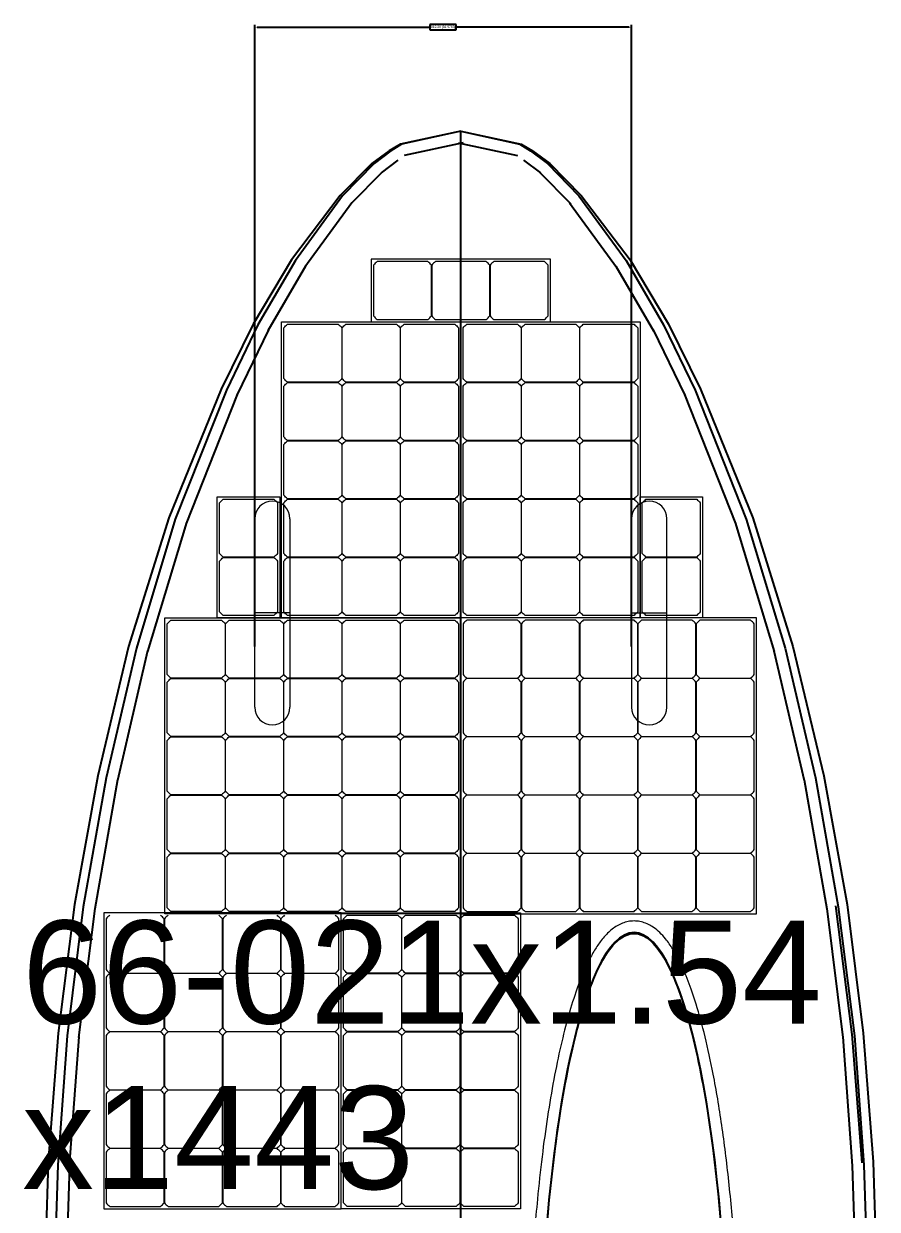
# Model space of a CAD drawing. Header units: millimetres. Extents: x -1486 to 354, y -1265 to 4578.
# Drawn here: x -1486 to 354, y 2025 to 4578 of the extents above; entities that cross this region are included whole.
import ezdxf

# ---------------------------------------------------------------- set-up
doc = ezdxf.new("R2010")
doc.units = ezdxf.units.MM
doc.header["$MEASUREMENT"] = 0
doc.layers.add('back', color=4, linetype='Continuous', lineweight=20)
doc.layers.add('cockpit', color=1, linetype='Continuous', lineweight=20)
for name, color, linetype in [('Cells', 7, 'Continuous'), ('default', 7, 'Continuous'), ('smallPanels', 40, 'Continuous')]:
    doc.layers.add(name, color=color, linetype=linetype)
doc.styles.get("Standard").update_dxf_attribs({"font": 'arial.ttf'})
doc.dimstyles.get("Standard").update_dxf_attribs({"dimtxt": 5, "dimasz": 5, "dimexe": 5, "dimexo": 1.5, "dimgap": -2.5, "dimtad": 0, "dimtih": 1, "dimtoh": 1, "dimzin": 0, "dimdsep": 46, "dimtxsty": 'Standard', "dimcen": 5, "dimazin": 0, "dimtfac": 1, "dimtofl": 0, "dimtmove": 0, "dimatfit": 3, "dimfxl": 1, "dimtolj": 1, "dimtzin": 0, "dimarcsym": 0})

# ---------------------------------------------------------------- blocks, each defined once
blk = doc.blocks.new('*D11')
at = {"layer": 'Cells', "color": 0, "lineweight": -2, "transparency": 16777216}
for p, q in [((-988, 3236.6), (-988, 4575.7)), ((-983, 4570.7), (-610.3, 4570.7)), ((-553.6, 4576.4), (-610.3, 4576.4)), ((-610.3, 4576.4), (-610.3, 4565)), ((-553.6, 4565), (-553.6, 4576.4)), ((-180.8, 4570.7), (-553.6, 4570.7)), ((-175.8, 3236.6), (-175.8, 4575.7)), ((-610.3, 4565), (-553.6, 4565))]:
    blk.add_line(p, q, dxfattribs=at)
at = {"layer": 'Cells', "color": 0, "transparency": 16777216}
for points in [[(-983, 4571.5), (-983, 4569.9), (-988, 4570.7)], [(-180.8, 4571.5), (-180.8, 4569.9), (-175.8, 4570.7)]]:
    blk.add_solid(points, dxfattribs=at)
at = {"layer": 'Defpoints', "color": 0, "transparency": 16777216}
for p in [(-175.8, 4570.7), (-988, 3235.1), (-175.8, 3235.1)]:
    blk.add_point(p, dxfattribs=at)
at = {"layer": 'Cells', "color": 0, "lineweight": 0, "transparency": 16777216, "insert": (-581.9, 4570.7), "char_height": 5, "attachment_point": 5}
blk.add_mtext('\\A1;812.20 [31.9765]', dxfattribs=at)

msp = doc.modelspace()

# ---------------------------------------------------------------- linework, layer by layer
at = {"color": 7, "linetype": 'Continuous', "lineweight": 25}
msp.add_ellipse((-170.609, 1604.359), major_axis=(0, 1016.4), ratio=0.2, start_param=4.71238898, end_param=7.85398163, dxfattribs=at)
at = {"color": 7, "linetype": 'Continuous', "lineweight": 0}
msp.add_open_spline([(57.671, 1604.359), (57.671, 1628.151), (57.505, 1651.943), (56.508, 1723.148), (55.179, 1770.388), (51.217, 1863.504), (48.583, 1909.378), (42.061, 1998.882), (38.172, 2042.512), (29.21, 2126.696), (24.136, 2167.251), (12.893, 2244.523), (6.724, 2281.241), (-5.439, 2344.123), (-11.274, 2371.011), (-23.564, 2421.406), (-30.019, 2444.913), (-42.318, 2484.467), (-48.067, 2501.098), (-59.962, 2531.815), (-66.106, 2545.901), (-77.193, 2568.162), (-82.033, 2576.923), (-92.035, 2593.035), (-97.197, 2600.387), (-106.606, 2611.974), (-110.751, 2616.525), (-119.401, 2624.809), (-123.908, 2628.544), (-132.2, 2634.261), (-135.884, 2636.448), (-143.535, 2640.206), (-147.504, 2641.777), (-155.679, 2644.185), (-159.884, 2645.019), (-168.393, 2645.86), (-172.694, 2645.864), (-181.205, 2645.04), (-185.412, 2644.214), (-193.592, 2641.821), (-197.563, 2640.257), (-205.22, 2636.511), (-208.906, 2634.33), (-216.013, 2629.445), (-219.434, 2626.741), (-226.056, 2620.862), (-229.257, 2617.687), (-235.486, 2610.891), (-238.514, 2607.27), (-246.357, 2597.093), (-251.056, 2590.16), (-260.19, 2575.104), (-264.625, 2566.981), (-273.284, 2549.542), (-277.507, 2540.227), (-285.765, 2520.412), (-289.799, 2509.912), (-299.975, 2481.323), (-305.981, 2462.36), (-317.531, 2421.664), (-323.074, 2399.93), (-333.665, 2353.877), (-338.713, 2329.558), (-348.273, 2278.562), (-352.785, 2251.885), (-361.237, 2196.431), (-365.175, 2167.655), (-372.442, 2108.289), (-375.77, 2077.7), (-383.091, 2001.389), (-386.744, 1954.871), (-392.653, 1859.703), (-394.91, 1811.054), (-397.981, 1712.647), (-398.796, 1662.89), (-398.886, 1610.187), (-398.889, 1607.273), (-398.889, 1604.359)], degree=3, knots=[4.71238898, 4.71238898, 4.71238898, 4.71238898, 4.78227025, 4.78227025, 4.92203278, 4.92203278, 5.06179532, 5.06179532, 5.20155786, 5.20155786, 5.34132039, 5.34132039, 5.48108293, 5.48108293, 5.59633131, 5.59633131, 5.71157969, 5.71157969, 5.80645164, 5.80645164, 5.90132359, 5.90132359, 5.97152111, 5.97152111, 6.04171862, 6.04171862, 6.09393774, 6.09393774, 6.14615686, 6.14615686, 6.18525132, 6.18525132, 6.22434578, 6.22434578, 6.26344024, 6.26344024, 6.3025347, 6.3025347, 6.34162916, 6.34162916, 6.38072362, 6.38072362, 6.41981808, 6.41981808, 6.45891254, 6.45891254, 6.498007, 6.498007, 6.53710147, 6.53710147, 6.60160913, 6.60160913, 6.6661168, 6.6661168, 6.73062446, 6.73062446, 6.79513213, 6.79513213, 6.89705978, 6.89705978, 6.99898742, 6.99898742, 7.10091507, 7.10091507, 7.20284271, 7.20284271, 7.30477036, 7.30477036, 7.40669801, 7.40669801, 7.5529394, 7.5529394, 7.69918079, 7.69918079, 7.84542218, 7.84542218, 7.85398163, 7.85398163, 7.85398163, 7.85398163], dxfattribs=at)
at = {"color": 7, "linetype": 'Continuous', "lineweight": 25}
msp.add_open_spline([(-192.471, 1103.641), (-221.522, 1163.058), (-250.573, 1222.474), (-308.676, 1341.306), (-340.763, 1399.637), (-372.351, 1527.945), (-373.565, 1596.913), (-371.954, 1732.185), (-369.808, 1799.784), (-358.941, 2002.462), (-346.446, 2137.614), (-311.635, 2337.696), (-297.572, 2404.153), (-266.259, 2500.752), (-254.218, 2532.729), (-229.187, 2576.737), (-219.63, 2591.011), (-194.68, 2614.023), (-177.41, 2622.04), (-144.442, 2614.098), (-131.388, 2601.43), (-110.477, 2574.839), (-102.101, 2560.079), (-79.916, 2515.055), (-68.746, 2483.162), (-39.683, 2386.957), (-26.425, 2321.763), (6.504, 2124.999), (18.538, 1991.837), (28.874, 1791.974), (30.894, 1725.3), (32.325, 1591.857), (30.719, 1524.216), (-1.968, 1395.66), (-33.943, 1338.439), (-91.345, 1221.04), (-120.046, 1162.341), (-148.746, 1103.641)], degree=3, knots=[0, 0, 0, 0, 0.0625, 0.0625, 0.125, 0.125, 0.1875, 0.1875, 0.25, 0.25, 0.375, 0.375, 0.4375, 0.4375, 0.46875, 0.46875, 0.484375, 0.484375, 0.5, 0.5, 0.515625, 0.515625, 0.53125, 0.53125, 0.5625, 0.5625, 0.625, 0.625, 0.75, 0.75, 0.8125, 0.8125, 0.875, 0.875, 0.9375, 0.9375, 1, 1, 1, 1], dxfattribs=at)
at = {"layer": 'back', "color": 2, "lineweight": 0}
for points in [[(-930.123, 3936.052), (-543.923, 3936.052), (-543.923, 3298.652), (-930.123, 3298.652)], [(-543.923, 3936.052), (-157.723, 3936.052), (-157.723, 3298.652), (-543.923, 3298.652)], [(-801.379, 2663.212), (-415.179, 2663.212), (-415.179, 2025.812), (-801.379, 2025.812)]]:
    msp.add_lwpolyline(points, close=True, dxfattribs=at)
for points in [[(-808.009, 3931.052, -0.03362744), (-800.123, 3923.167), (-800.123, 3813.938, -0.03362744), (-808.009, 3806.052), (-917.238, 3806.052, -0.03362744), (-925.123, 3813.938), (-925.123, 3923.167, -0.03362744), (-917.238, 3931.052)], [(-682.409, 3931.052, -0.03362744), (-674.523, 3923.167), (-674.523, 3813.938, -0.03362744), (-682.409, 3806.052), (-791.638, 3806.052, -0.03362744), (-799.523, 3813.938), (-799.523, 3923.167, -0.03362744), (-791.638, 3931.052)], [(-556.809, 3931.052, -0.03362744), (-548.923, 3923.167), (-548.923, 3813.938, -0.03362744), (-556.809, 3806.052), (-666.038, 3806.052, -0.03362744), (-673.923, 3813.938), (-673.923, 3923.167, -0.03362744), (-666.038, 3931.052)], [(-421.809, 3931.052, -0.03362744), (-413.923, 3923.167), (-413.923, 3813.938, -0.03362744), (-421.809, 3806.052), (-531.038, 3806.052, -0.03362744), (-538.923, 3813.938), (-538.923, 3923.167, -0.03362744), (-531.038, 3931.052)], [(-296.209, 3931.052, -0.03362744), (-288.323, 3923.167), (-288.323, 3813.938, -0.03362744), (-296.209, 3806.052), (-405.438, 3806.052, -0.03362744), (-413.323, 3813.938), (-413.323, 3923.167, -0.03362744), (-405.438, 3931.052)], [(-170.609, 3931.052, -0.03362744), (-162.723, 3923.167), (-162.723, 3813.938, -0.03362744), (-170.609, 3806.052), (-279.838, 3806.052, -0.03362744), (-287.723, 3813.938), (-287.723, 3923.167, -0.03362744), (-279.838, 3931.052)], [(-808.009, 3805.452, -0.03362744), (-800.123, 3797.567), (-800.123, 3688.338, -0.03362744), (-808.009, 3680.452), (-917.238, 3680.452, -0.03362744), (-925.123, 3688.338), (-925.123, 3797.567, -0.03362744), (-917.238, 3805.452)], [(-682.409, 3805.452, -0.03362744), (-674.523, 3797.567), (-674.523, 3688.338, -0.03362744), (-682.409, 3680.452), (-791.638, 3680.452, -0.03362744), (-799.523, 3688.338), (-799.523, 3797.567, -0.03362744), (-791.638, 3805.452)], [(-556.809, 3805.452, -0.03362744), (-548.923, 3797.567), (-548.923, 3688.338, -0.03362744), (-556.809, 3680.452), (-666.038, 3680.452, -0.03362744), (-673.923, 3688.338), (-673.923, 3797.567, -0.03362744), (-666.038, 3805.452)], [(-421.809, 3805.452, -0.03362744), (-413.923, 3797.567), (-413.923, 3688.338, -0.03362744), (-421.809, 3680.452), (-531.038, 3680.452, -0.03362744), (-538.923, 3688.338), (-538.923, 3797.567, -0.03362744), (-531.038, 3805.452)], [(-296.209, 3805.452, -0.03362744), (-288.323, 3797.567), (-288.323, 3688.338, -0.03362744), (-296.209, 3680.452), (-405.438, 3680.452, -0.03362744), (-413.323, 3688.338), (-413.323, 3797.567, -0.03362744), (-405.438, 3805.452)], [(-170.609, 3805.452, -0.03362744), (-162.723, 3797.567), (-162.723, 3688.338, -0.03362744), (-170.609, 3680.452), (-279.838, 3680.452, -0.03362744), (-287.723, 3688.338), (-287.723, 3797.567, -0.03362744), (-279.838, 3805.452)], [(-808.009, 3679.852, -0.03362744), (-800.123, 3671.967), (-800.123, 3562.738, -0.03362744), (-808.009, 3554.852), (-917.238, 3554.852, -0.03362744), (-925.123, 3562.738), (-925.123, 3671.967, -0.03362744), (-917.238, 3679.852)], [(-682.409, 3679.852, -0.03362744), (-674.523, 3671.967), (-674.523, 3562.738, -0.03362744), (-682.409, 3554.852), (-791.638, 3554.852, -0.03362744), (-799.523, 3562.738), (-799.523, 3671.967, -0.03362744), (-791.638, 3679.852)], [(-556.809, 3679.852, -0.03362744), (-548.923, 3671.967), (-548.923, 3562.738, -0.03362744), (-556.809, 3554.852), (-666.038, 3554.852, -0.03362744), (-673.923, 3562.738), (-673.923, 3671.967, -0.03362744), (-666.038, 3679.852)], [(-421.809, 3679.852, -0.03362744), (-413.923, 3671.967), (-413.923, 3562.738, -0.03362744), (-421.809, 3554.852), (-531.038, 3554.852, -0.03362744), (-538.923, 3562.738), (-538.923, 3671.967, -0.03362744), (-531.038, 3679.852)], [(-296.209, 3679.852, -0.03362744), (-288.323, 3671.967), (-288.323, 3562.738, -0.03362744), (-296.209, 3554.852), (-405.438, 3554.852, -0.03362744), (-413.323, 3562.738), (-413.323, 3671.967, -0.03362744), (-405.438, 3679.852)], [(-170.609, 3679.852, -0.03362744), (-162.723, 3671.967), (-162.723, 3562.738, -0.03362744), (-170.609, 3554.852), (-279.838, 3554.852, -0.03362744), (-287.723, 3562.738), (-287.723, 3671.967, -0.03362744), (-279.838, 3679.852)], [(-808.009, 3554.252, -0.03362744), (-800.123, 3546.367), (-800.123, 3437.138, -0.03362744), (-808.009, 3429.252), (-917.238, 3429.252, -0.03362744), (-925.123, 3437.138), (-925.123, 3546.367, -0.03362744), (-917.238, 3554.252)], [(-682.409, 3554.252, -0.03362744), (-674.523, 3546.367), (-674.523, 3437.138, -0.03362744), (-682.409, 3429.252), (-791.638, 3429.252, -0.03362744), (-799.523, 3437.138), (-799.523, 3546.367, -0.03362744), (-791.638, 3554.252)], [(-556.809, 3554.252, -0.03362744), (-548.923, 3546.367), (-548.923, 3437.138, -0.03362744), (-556.809, 3429.252), (-666.038, 3429.252, -0.03362744), (-673.923, 3437.138), (-673.923, 3546.367, -0.03362744), (-666.038, 3554.252)], [(-421.809, 3554.252, -0.03362744), (-413.923, 3546.367), (-413.923, 3437.138, -0.03362744), (-421.809, 3429.252), (-531.038, 3429.252, -0.03362744), (-538.923, 3437.138), (-538.923, 3546.367, -0.03362744), (-531.038, 3554.252)], [(-296.209, 3554.252, -0.03362744), (-288.323, 3546.367), (-288.323, 3437.138, -0.03362744), (-296.209, 3429.252), (-405.438, 3429.252, -0.03362744), (-413.323, 3437.138), (-413.323, 3546.367, -0.03362744), (-405.438, 3554.252)], [(-170.609, 3554.252, -0.03362744), (-162.723, 3546.367), (-162.723, 3437.138, -0.03362744), (-170.609, 3429.252), (-279.838, 3429.252, -0.03362744), (-287.723, 3437.138), (-287.723, 3546.367, -0.03362744), (-279.838, 3554.252)], [(-808.009, 3428.652, -0.03362744), (-800.123, 3420.767), (-800.123, 3311.538, -0.03362744), (-808.009, 3303.652), (-917.238, 3303.652, -0.03362744), (-925.123, 3311.538), (-925.123, 3420.767, -0.03362744), (-917.238, 3428.652)], [(-682.409, 3428.652, -0.03362744), (-674.523, 3420.767), (-674.523, 3311.538, -0.03362744), (-682.409, 3303.652), (-791.638, 3303.652, -0.03362744), (-799.523, 3311.538), (-799.523, 3420.767, -0.03362744), (-791.638, 3428.652)], [(-556.809, 3428.652, -0.03362744), (-548.923, 3420.767), (-548.923, 3311.538, -0.03362744), (-556.809, 3303.652), (-666.038, 3303.652, -0.03362744), (-673.923, 3311.538), (-673.923, 3420.767, -0.03362744), (-666.038, 3428.652)], [(-421.809, 3428.652, -0.03362744), (-413.923, 3420.767), (-413.923, 3311.538, -0.03362744), (-421.809, 3303.652), (-531.038, 3303.652, -0.03362744), (-538.923, 3311.538), (-538.923, 3420.767, -0.03362744), (-531.038, 3428.652)], [(-296.209, 3428.652, -0.03362744), (-288.323, 3420.767), (-288.323, 3311.538, -0.03362744), (-296.209, 3303.652), (-405.438, 3303.652, -0.03362744), (-413.323, 3311.538), (-413.323, 3420.767, -0.03362744), (-405.438, 3428.652)], [(-170.609, 3428.652, -0.03362744), (-162.723, 3420.767), (-162.723, 3311.538, -0.03362744), (-170.609, 3303.652), (-279.838, 3303.652, -0.03362744), (-287.723, 3311.538), (-287.723, 3420.767, -0.03362744), (-279.838, 3428.652)], [(-679.265, 2658.212, -0.03362744), (-671.379, 2650.327), (-671.379, 2541.098, -0.03362744), (-679.265, 2533.212), (-788.494, 2533.212, -0.03362744), (-796.379, 2541.098), (-796.379, 2650.327, -0.03362744), (-788.494, 2658.212)], [(-553.665, 2658.212, -0.03362744), (-545.779, 2650.327), (-545.779, 2541.098, -0.03362744), (-553.665, 2533.212), (-662.894, 2533.212, -0.03362744), (-670.779, 2541.098), (-670.779, 2650.327, -0.03362744), (-662.894, 2658.212)], [(-428.065, 2658.212, -0.03362744), (-420.179, 2650.327), (-420.179, 2541.098, -0.03362744), (-428.065, 2533.212), (-537.294, 2533.212, -0.03362744), (-545.179, 2541.098), (-545.179, 2650.327, -0.03362744), (-537.294, 2658.212)], [(-679.265, 2532.612, -0.03362744), (-671.379, 2524.727), (-671.379, 2415.498, -0.03362744), (-679.265, 2407.612), (-788.494, 2407.612, -0.03362744), (-796.379, 2415.498), (-796.379, 2524.727, -0.03362744), (-788.494, 2532.612)], [(-553.665, 2532.612, -0.03362744), (-545.779, 2524.727), (-545.779, 2415.498, -0.03362744), (-553.665, 2407.612), (-662.894, 2407.612, -0.03362744), (-670.779, 2415.498), (-670.779, 2524.727, -0.03362744), (-662.894, 2532.612)], [(-428.065, 2532.612, -0.03362744), (-420.179, 2524.727), (-420.179, 2415.498, -0.03362744), (-428.065, 2407.612), (-537.294, 2407.612, -0.03362744), (-545.179, 2415.498), (-545.179, 2524.727, -0.03362744), (-537.294, 2532.612)], [(-679.265, 2407.012, -0.03362744), (-671.379, 2399.127), (-671.379, 2289.898, -0.03362744), (-679.265, 2282.012), (-788.494, 2282.012, -0.03362744), (-796.379, 2289.898), (-796.379, 2399.127, -0.03362744), (-788.494, 2407.012)], [(-553.665, 2407.012, -0.03362744), (-545.779, 2399.127), (-545.779, 2289.898, -0.03362744), (-553.665, 2282.012), (-662.894, 2282.012, -0.03362744), (-670.779, 2289.898), (-670.779, 2399.127, -0.03362744), (-662.894, 2407.012)], [(-428.065, 2407.012, -0.03362744), (-420.179, 2399.127), (-420.179, 2289.898, -0.03362744), (-428.065, 2282.012), (-537.294, 2282.012, -0.03362744), (-545.179, 2289.898), (-545.179, 2399.127, -0.03362744), (-537.294, 2407.012)], [(-679.265, 2281.412, -0.03362744), (-671.379, 2273.527), (-671.379, 2164.298, -0.03362744), (-679.265, 2156.412), (-788.494, 2156.412, -0.03362744), (-796.379, 2164.298), (-796.379, 2273.527, -0.03362744), (-788.494, 2281.412)], [(-553.665, 2281.412, -0.03362744), (-545.779, 2273.527), (-545.779, 2164.298, -0.03362744), (-553.665, 2156.412), (-662.894, 2156.412, -0.03362744), (-670.779, 2164.298), (-670.779, 2273.527, -0.03362744), (-662.894, 2281.412)], [(-428.065, 2281.412, -0.03362744), (-420.179, 2273.527), (-420.179, 2164.298, -0.03362744), (-428.065, 2156.412), (-537.294, 2156.412, -0.03362744), (-545.179, 2164.298), (-545.179, 2273.527, -0.03362744), (-537.294, 2281.412)], [(-679.265, 2155.812, -0.03362744), (-671.379, 2147.927), (-671.379, 2038.698, -0.03362744), (-679.265, 2030.812), (-788.494, 2030.812, -0.03362744), (-796.379, 2038.698), (-796.379, 2147.927, -0.03362744), (-788.494, 2155.812)], [(-553.665, 2155.812, -0.03362744), (-545.779, 2147.927), (-545.779, 2038.698, -0.03362744), (-553.665, 2030.812), (-662.894, 2030.812, -0.03362744), (-670.779, 2038.698), (-670.779, 2147.927, -0.03362744), (-662.894, 2155.812)], [(-428.065, 2155.812, -0.03362744), (-420.179, 2147.927), (-420.179, 2038.698, -0.03362744), (-428.065, 2030.812), (-537.294, 2030.812, -0.03362744), (-545.179, 2038.698), (-545.179, 2147.927, -0.03362744), (-537.294, 2155.812)]]:
    msp.add_lwpolyline(points, format="xyb", close=True, dxfattribs=at)
at = {"layer": 'back', "lineweight": 0}
for points in [[(-1181.323, 3298.652), (-543.923, 3298.652), (-543.923, 2661.252), (-1181.323, 2661.252)], [(93.477, 3298.652), (-543.923, 3298.652), (-543.923, 2661.252), (93.477, 2661.252)]]:
    msp.add_lwpolyline(points, close=True, dxfattribs=at)
for points in [[(-1059.209, 3293.652, -0.03362744), (-1051.323, 3285.767), (-1051.323, 3176.538, -0.03362744), (-1059.209, 3168.652), (-1168.438, 3168.652, -0.03362744), (-1176.323, 3176.538), (-1176.323, 3285.767, -0.03362744), (-1168.438, 3293.652)], [(-933.609, 3293.652, -0.03362744), (-925.723, 3285.767), (-925.723, 3176.538, -0.03362744), (-933.609, 3168.652), (-1042.838, 3168.652, -0.03362744), (-1050.723, 3176.538), (-1050.723, 3285.767, -0.03362744), (-1042.838, 3293.652)], [(-808.009, 3293.652, -0.03362744), (-800.123, 3285.767), (-800.123, 3176.538, -0.03362744), (-808.009, 3168.652), (-917.238, 3168.652, -0.03362744), (-925.123, 3176.538), (-925.123, 3285.767, -0.03362744), (-917.238, 3293.652)], [(-682.409, 3293.652, -0.03362744), (-674.523, 3285.767), (-674.523, 3176.538, -0.03362744), (-682.409, 3168.652), (-791.638, 3168.652, -0.03362744), (-799.523, 3176.538), (-799.523, 3285.767, -0.03362744), (-791.638, 3293.652)], [(-556.809, 3293.652, -0.03362744), (-548.923, 3285.767), (-548.923, 3176.538, -0.03362744), (-556.809, 3168.652), (-666.038, 3168.652, -0.03362744), (-673.923, 3176.538), (-673.923, 3285.767, -0.03362744), (-666.038, 3293.652)], [(-531.038, 3293.652, 0.03362744), (-538.923, 3285.767), (-538.923, 3176.538, 0.03362744), (-531.038, 3168.652), (-421.809, 3168.652, 0.03362744), (-413.923, 3176.538), (-413.923, 3285.767, 0.03362744), (-421.809, 3293.652)], [(-405.438, 3293.652, 0.03362744), (-413.323, 3285.767), (-413.323, 3176.538, 0.03362744), (-405.438, 3168.652), (-296.209, 3168.652, 0.03362744), (-288.323, 3176.538), (-288.323, 3285.767, 0.03362744), (-296.209, 3293.652)], [(-279.838, 3293.652, 0.03362744), (-287.723, 3285.767), (-287.723, 3176.538, 0.03362744), (-279.838, 3168.652), (-170.609, 3168.652, 0.03362744), (-162.723, 3176.538), (-162.723, 3285.767, 0.03362744), (-170.609, 3293.652)], [(-154.238, 3293.652, 0.03362744), (-162.123, 3285.767), (-162.123, 3176.538, 0.03362744), (-154.238, 3168.652), (-45.009, 3168.652, 0.03362744), (-37.123, 3176.538), (-37.123, 3285.767, 0.03362744), (-45.009, 3293.652)], [(-28.638, 3293.652, 0.03362744), (-36.523, 3285.767), (-36.523, 3176.538, 0.03362744), (-28.638, 3168.652), (80.591, 3168.652, 0.03362744), (88.477, 3176.538), (88.477, 3285.767, 0.03362744), (80.591, 3293.652)], [(-1059.209, 3168.052, -0.03362744), (-1051.323, 3160.167), (-1051.323, 3050.938, -0.03362744), (-1059.209, 3043.052), (-1168.438, 3043.052, -0.03362744), (-1176.323, 3050.938), (-1176.323, 3160.167, -0.03362744), (-1168.438, 3168.052)], [(-933.609, 3168.052, -0.03362744), (-925.723, 3160.167), (-925.723, 3050.938, -0.03362744), (-933.609, 3043.052), (-1042.838, 3043.052, -0.03362744), (-1050.723, 3050.938), (-1050.723, 3160.167, -0.03362744), (-1042.838, 3168.052)], [(-808.009, 3168.052, -0.03362744), (-800.123, 3160.167), (-800.123, 3050.938, -0.03362744), (-808.009, 3043.052), (-917.238, 3043.052, -0.03362744), (-925.123, 3050.938), (-925.123, 3160.167, -0.03362744), (-917.238, 3168.052)], [(-682.409, 3168.052, -0.03362744), (-674.523, 3160.167), (-674.523, 3050.938, -0.03362744), (-682.409, 3043.052), (-791.638, 3043.052, -0.03362744), (-799.523, 3050.938), (-799.523, 3160.167, -0.03362744), (-791.638, 3168.052)], [(-556.809, 3168.052, -0.03362744), (-548.923, 3160.167), (-548.923, 3050.938, -0.03362744), (-556.809, 3043.052), (-666.038, 3043.052, -0.03362744), (-673.923, 3050.938), (-673.923, 3160.167, -0.03362744), (-666.038, 3168.052)], [(-531.038, 3168.052, 0.03362744), (-538.923, 3160.167), (-538.923, 3050.938, 0.03362744), (-531.038, 3043.052), (-421.809, 3043.052, 0.03362744), (-413.923, 3050.938), (-413.923, 3160.167, 0.03362744), (-421.809, 3168.052)], [(-405.438, 3168.052, 0.03362744), (-413.323, 3160.167), (-413.323, 3050.938, 0.03362744), (-405.438, 3043.052), (-296.209, 3043.052, 0.03362744), (-288.323, 3050.938), (-288.323, 3160.167, 0.03362744), (-296.209, 3168.052)], [(-279.838, 3168.052, 0.03362744), (-287.723, 3160.167), (-287.723, 3050.938, 0.03362744), (-279.838, 3043.052), (-170.609, 3043.052, 0.03362744), (-162.723, 3050.938), (-162.723, 3160.167, 0.03362744), (-170.609, 3168.052)], [(-154.238, 3168.052, 0.03362744), (-162.123, 3160.167), (-162.123, 3050.938, 0.03362744), (-154.238, 3043.052), (-45.009, 3043.052, 0.03362744), (-37.123, 3050.938), (-37.123, 3160.167, 0.03362744), (-45.009, 3168.052)], [(-28.638, 3168.052, 0.03362744), (-36.523, 3160.167), (-36.523, 3050.938, 0.03362744), (-28.638, 3043.052), (80.591, 3043.052, 0.03362744), (88.477, 3050.938), (88.477, 3160.167, 0.03362744), (80.591, 3168.052)], [(-1059.209, 3042.452, -0.03362744), (-1051.323, 3034.567), (-1051.323, 2925.338, -0.03362744), (-1059.209, 2917.452), (-1168.438, 2917.452, -0.03362744), (-1176.323, 2925.338), (-1176.323, 3034.567, -0.03362744), (-1168.438, 3042.452)], [(-933.609, 3042.452, -0.03362744), (-925.723, 3034.567), (-925.723, 2925.338, -0.03362744), (-933.609, 2917.452), (-1042.838, 2917.452, -0.03362744), (-1050.723, 2925.338), (-1050.723, 3034.567, -0.03362744), (-1042.838, 3042.452)], [(-808.009, 3042.452, -0.03362744), (-800.123, 3034.567), (-800.123, 2925.338, -0.03362744), (-808.009, 2917.452), (-917.238, 2917.452, -0.03362744), (-925.123, 2925.338), (-925.123, 3034.567, -0.03362744), (-917.238, 3042.452)], [(-682.409, 3042.452, -0.03362744), (-674.523, 3034.567), (-674.523, 2925.338, -0.03362744), (-682.409, 2917.452), (-791.638, 2917.452, -0.03362744), (-799.523, 2925.338), (-799.523, 3034.567, -0.03362744), (-791.638, 3042.452)], [(-556.809, 3042.452, -0.03362744), (-548.923, 3034.567), (-548.923, 2925.338, -0.03362744), (-556.809, 2917.452), (-666.038, 2917.452, -0.03362744), (-673.923, 2925.338), (-673.923, 3034.567, -0.03362744), (-666.038, 3042.452)], [(-531.038, 3042.452, 0.03362744), (-538.923, 3034.567), (-538.923, 2925.338, 0.03362744), (-531.038, 2917.452), (-421.809, 2917.452, 0.03362744), (-413.923, 2925.338), (-413.923, 3034.567, 0.03362744), (-421.809, 3042.452)], [(-405.438, 3042.452, 0.03362744), (-413.323, 3034.567), (-413.323, 2925.338, 0.03362744), (-405.438, 2917.452), (-296.209, 2917.452, 0.03362744), (-288.323, 2925.338), (-288.323, 3034.567, 0.03362744), (-296.209, 3042.452)], [(-279.838, 3042.452, 0.03362744), (-287.723, 3034.567), (-287.723, 2925.338, 0.03362744), (-279.838, 2917.452), (-170.609, 2917.452, 0.03362744), (-162.723, 2925.338), (-162.723, 3034.567, 0.03362744), (-170.609, 3042.452)], [(-154.238, 3042.452, 0.03362744), (-162.123, 3034.567), (-162.123, 2925.338, 0.03362744), (-154.238, 2917.452), (-45.009, 2917.452, 0.03362744), (-37.123, 2925.338), (-37.123, 3034.567, 0.03362744), (-45.009, 3042.452)], [(-28.638, 3042.452, 0.03362744), (-36.523, 3034.567), (-36.523, 2925.338, 0.03362744), (-28.638, 2917.452), (80.591, 2917.452, 0.03362744), (88.477, 2925.338), (88.477, 3034.567, 0.03362744), (80.591, 3042.452)], [(-1059.209, 2916.852, -0.03362744), (-1051.323, 2908.967), (-1051.323, 2799.738, -0.03362744), (-1059.209, 2791.852), (-1168.438, 2791.852, -0.03362744), (-1176.323, 2799.738), (-1176.323, 2908.967, -0.03362744), (-1168.438, 2916.852)], [(-933.609, 2916.852, -0.03362744), (-925.723, 2908.967), (-925.723, 2799.738, -0.03362744), (-933.609, 2791.852), (-1042.838, 2791.852, -0.03362744), (-1050.723, 2799.738), (-1050.723, 2908.967, -0.03362744), (-1042.838, 2916.852)], [(-808.009, 2916.852, -0.03362744), (-800.123, 2908.967), (-800.123, 2799.738, -0.03362744), (-808.009, 2791.852), (-917.238, 2791.852, -0.03362744), (-925.123, 2799.738), (-925.123, 2908.967, -0.03362744), (-917.238, 2916.852)], [(-682.409, 2916.852, -0.03362744), (-674.523, 2908.967), (-674.523, 2799.738, -0.03362744), (-682.409, 2791.852), (-791.638, 2791.852, -0.03362744), (-799.523, 2799.738), (-799.523, 2908.967, -0.03362744), (-791.638, 2916.852)], [(-556.809, 2916.852, -0.03362744), (-548.923, 2908.967), (-548.923, 2799.738, -0.03362744), (-556.809, 2791.852), (-666.038, 2791.852, -0.03362744), (-673.923, 2799.738), (-673.923, 2908.967, -0.03362744), (-666.038, 2916.852)], [(-531.038, 2916.852, 0.03362744), (-538.923, 2908.967), (-538.923, 2799.738, 0.03362744), (-531.038, 2791.852), (-421.809, 2791.852, 0.03362744), (-413.923, 2799.738), (-413.923, 2908.967, 0.03362744), (-421.809, 2916.852)], [(-405.438, 2916.852, 0.03362744), (-413.323, 2908.967), (-413.323, 2799.738, 0.03362744), (-405.438, 2791.852), (-296.209, 2791.852, 0.03362744), (-288.323, 2799.738), (-288.323, 2908.967, 0.03362744), (-296.209, 2916.852)], [(-279.838, 2916.852, 0.03362744), (-287.723, 2908.967), (-287.723, 2799.738, 0.03362744), (-279.838, 2791.852), (-170.609, 2791.852, 0.03362744), (-162.723, 2799.738), (-162.723, 2908.967, 0.03362744), (-170.609, 2916.852)], [(-154.238, 2916.852, 0.03362744), (-162.123, 2908.967), (-162.123, 2799.738, 0.03362744), (-154.238, 2791.852), (-45.009, 2791.852, 0.03362744), (-37.123, 2799.738), (-37.123, 2908.967, 0.03362744), (-45.009, 2916.852)], [(-28.638, 2916.852, 0.03362744), (-36.523, 2908.967), (-36.523, 2799.738, 0.03362744), (-28.638, 2791.852), (80.591, 2791.852, 0.03362744), (88.477, 2799.738), (88.477, 2908.967, 0.03362744), (80.591, 2916.852)], [(-1059.209, 2791.252, -0.03362744), (-1051.323, 2783.367), (-1051.323, 2674.138, -0.03362744), (-1059.209, 2666.252), (-1168.438, 2666.252, -0.03362744), (-1176.323, 2674.138), (-1176.323, 2783.367, -0.03362744), (-1168.438, 2791.252)], [(-933.609, 2791.252, -0.03362744), (-925.723, 2783.367), (-925.723, 2674.138, -0.03362744), (-933.609, 2666.252), (-1042.838, 2666.252, -0.03362744), (-1050.723, 2674.138), (-1050.723, 2783.367, -0.03362744), (-1042.838, 2791.252)], [(-808.009, 2791.252, -0.03362744), (-800.123, 2783.367), (-800.123, 2674.138, -0.03362744), (-808.009, 2666.252), (-917.238, 2666.252, -0.03362744), (-925.123, 2674.138), (-925.123, 2783.367, -0.03362744), (-917.238, 2791.252)], [(-682.409, 2791.252, -0.03362744), (-674.523, 2783.367), (-674.523, 2674.138, -0.03362744), (-682.409, 2666.252), (-791.638, 2666.252, -0.03362744), (-799.523, 2674.138), (-799.523, 2783.367, -0.03362744), (-791.638, 2791.252)], [(-556.809, 2791.252, -0.03362744), (-548.923, 2783.367), (-548.923, 2674.138, -0.03362744), (-556.809, 2666.252), (-666.038, 2666.252, -0.03362744), (-673.923, 2674.138), (-673.923, 2783.367, -0.03362744), (-666.038, 2791.252)], [(-531.038, 2791.252, 0.03362744), (-538.923, 2783.367), (-538.923, 2674.138, 0.03362744), (-531.038, 2666.252), (-421.809, 2666.252, 0.03362744), (-413.923, 2674.138), (-413.923, 2783.367, 0.03362744), (-421.809, 2791.252)], [(-405.438, 2791.252, 0.03362744), (-413.323, 2783.367), (-413.323, 2674.138, 0.03362744), (-405.438, 2666.252), (-296.209, 2666.252, 0.03362744), (-288.323, 2674.138), (-288.323, 2783.367, 0.03362744), (-296.209, 2791.252)], [(-279.838, 2791.252, 0.03362744), (-287.723, 2783.367), (-287.723, 2674.138, 0.03362744), (-279.838, 2666.252), (-170.609, 2666.252, 0.03362744), (-162.723, 2674.138), (-162.723, 2783.367, 0.03362744), (-170.609, 2791.252)], [(-154.238, 2791.252, 0.03362744), (-162.123, 2783.367), (-162.123, 2674.138, 0.03362744), (-154.238, 2666.252), (-45.009, 2666.252, 0.03362744), (-37.123, 2674.138), (-37.123, 2783.367, 0.03362744), (-45.009, 2791.252)], [(-28.638, 2791.252, 0.03362744), (-36.523, 2783.367), (-36.523, 2674.138, 0.03362744), (-28.638, 2666.252), (80.591, 2666.252, 0.03362744), (88.477, 2674.138), (88.477, 2783.367, 0.03362744), (80.591, 2791.252)]]:
    msp.add_lwpolyline(points, format="xyb", close=True, dxfattribs=at)
at = {"layer": 'Cells', "color": 4, "lineweight": 0}
msp.add_line((-543.923, -650.605), (-543.923, 4346.395), dxfattribs=at)
at = {"layer": 'Cells', "lineweight": 0}
for p, q in [((-912.025, 3309.054), (-988.025, 3309.054)), ((-175.821, 3309.054), (-99.821, 3309.054))]:
    msp.add_line(p, q, dxfattribs=at)
for points in [[(-988.025, 3106.054), (-988.025, 3512.054)], [(-912.025, 3512.054), (-912.025, 3106.054)], [(-175.821, 3512.054), (-175.821, 3106.054)], [(-99.821, 3106.054), (-99.821, 3512.054)]]:
    msp.add_lwpolyline(points, dxfattribs=at)
for centre, start, end in [((-950.025, 3512.054), 0, 180), ((-137.821, 3512.054), 0, 180), ((-950.025, 3106.054), 180, 0), ((-137.821, 3106.054), 180, 0)]:
    msp.add_arc(centre, 38, start, end, dxfattribs=at)
at = {"layer": 'cockpit', "color": 4, "lineweight": 0}
msp.add_lwpolyline([(-350.823, 3936.052), (-350.823, 4071.052), (-737.023, 4071.052), (-737.023, 3936.052)], close=True, dxfattribs=at)
for points in [[(-607.023, 4058.167, 0.03362744), (-614.909, 4066.052), (-724.138, 4066.052, 0.03362744), (-732.023, 4058.167), (-732.023, 3948.938, 0.03362744), (-724.138, 3941.052), (-614.909, 3941.052, 0.03362744), (-607.023, 3948.938)], [(-481.423, 4058.167, 0.03362744), (-489.309, 4066.052), (-598.538, 4066.052, 0.03362744), (-606.423, 4058.167), (-606.423, 3948.938, 0.03362744), (-598.538, 3941.052), (-489.309, 3941.052, 0.03362744), (-481.423, 3948.938)], [(-355.823, 4058.167, 0.03362744), (-363.709, 4066.052), (-472.938, 4066.052, 0.03362744), (-480.823, 4058.167), (-480.823, 3948.938, 0.03362744), (-472.938, 3941.052), (-363.709, 3941.052, 0.03362744), (-355.823, 3948.938)]]:
    msp.add_lwpolyline(points, format="xyb", close=True, dxfattribs=at)
at = {"layer": 'cockpit', "color": 6, "lineweight": 0}
for points in [[(-933.609, 3298.652), (-1068.609, 3298.652), (-1068.609, 3559.252), (-933.609, 3559.252)], [(-22.723, 3298.652), (-157.723, 3298.652), (-157.723, 3559.252), (-22.723, 3559.252)]]:
    msp.add_lwpolyline(points, close=True, dxfattribs=at)
for points in [[(-1055.723, 3429.252, -0.03362744), (-1063.609, 3437.138), (-1063.609, 3546.367, -0.03362744), (-1055.723, 3554.252), (-946.494, 3554.252, -0.03362744), (-938.609, 3546.367), (-938.609, 3437.138, -0.03362744), (-946.494, 3429.252)], [(-144.838, 3429.252, -0.03362744), (-152.723, 3437.138), (-152.723, 3546.367, -0.03362744), (-144.838, 3554.252), (-35.609, 3554.252, -0.03362744), (-27.723, 3546.367), (-27.723, 3437.138, -0.03362744), (-35.609, 3429.252)], [(-1055.723, 3303.652, -0.03362744), (-1063.609, 3311.538), (-1063.609, 3420.767, -0.03362744), (-1055.723, 3428.652), (-946.494, 3428.652, -0.03362744), (-938.609, 3420.767), (-938.609, 3311.538, -0.03362744), (-946.494, 3303.652)], [(-144.838, 3303.652, -0.03362744), (-152.723, 3311.538), (-152.723, 3420.767, -0.03362744), (-144.838, 3428.652), (-35.609, 3428.652, -0.03362744), (-27.723, 3420.767), (-27.723, 3311.538, -0.03362744), (-35.609, 3303.652)]]:
    msp.add_lwpolyline(points, format="xyb", close=True, dxfattribs=at)
at = {"layer": 'default', "color": 4, "linetype": 'Continuous'}
for p, q in [((-543.923, 4346.395), (-673.793, 4318.978)), ((-543.923, 4346.395), (-414.053, 4318.978)), ((-543.923, -650.605), (-543.923, 4346.395)), ((-673.793, 4318.978), (-698.324, 4304.548)), ((-414.053, 4318.978), (-389.522, 4304.548)), ((-698.324, 4304.548), (-735.842, 4277.131)), ((-389.522, 4304.548), (-352.004, 4277.131)), ((-735.842, 4277.131), (-803.663, 4207.867)), ((-352.004, 4277.131), (-284.183, 4207.867)), ((-803.663, 4207.867), (-909.002, 4069.339)), ((-284.183, 4207.867), (-178.844, 4069.339)), ((-909.002, 4069.339), (-991.253, 3930.811)), ((-178.844, 4069.339), (-96.593, 3930.811)), ((-991.253, 3930.811), (-1060.517, 3790.84)), ((-96.593, 3930.811), (-27.329, 3790.84)), ((-1060.517, 3790.84), (-1173.071, 3513.784)), ((-27.329, 3790.84), (85.225, 3513.784)), ((-1173.071, 3513.784), (-1259.651, 3236.728)), ((85.225, 3513.784), (171.805, 3236.728)), ((-1259.651, 3236.728), (-1326.029, 2958.229)), ((171.805, 3236.728), (238.183, 2958.229)), ((-1326.029, 2958.229), (-1376.534, 2681.173)), ((238.183, 2958.229), (288.688, 2681.173)), ((-1376.534, 2681.173), (-1411.166, 2404.117)), ((288.688, 2681.173), (323.32, 2404.117)), ((263.881, 2678.072), (298.513, 2401.016)), ((-1411.166, 2404.117), (-1432.811, 2127.061)), ((298.396, 2402.17), (320.041, 2125.114)), ((323.32, 2404.117), (344.965, 2127.061)), ((-1432.811, 2127.061), (-1441.469, 1848.562)), ((344.965, 2127.061), (353.623, 1848.562))]:
    msp.add_line(p, q, dxfattribs=at)
at = {"layer": 'default', "color": 1, "linetype": 'Continuous'}
for p, q in [((-543.923, 4346.395), (-671.298, 4318.894)), ((-543.923, 4346.395), (-543.923, 4346.395)), ((-543.923, 4346.395), (-416.549, 4318.894)), ((-543.923, -652.779), (-543.923, 4346.395)), ((-543.923, 4346.395), (-543.923, 4346.395)), ((-671.298, 4318.894), (-694.457, 4304.419)), ((-538.647, 4321.958), (-666.022, 4294.457)), ((-549.199, 4321.958), (-421.825, 4294.457)), ((-416.549, 4318.894), (-393.39, 4304.419)), ((-694.457, 4304.419), (-730.643, 4276.918)), ((-393.39, 4304.419), (-357.204, 4276.918)), ((-730.643, 4276.918), (-798.673, 4207.441)), ((-679.33, 4284.515), (-715.516, 4257.014)), ((-408.517, 4284.515), (-372.331, 4257.014)), ((-357.204, 4276.918), (-289.174, 4207.441)), ((-712.78, 4259.427), (-780.81, 4189.95)), ((-375.066, 4259.427), (-307.037, 4189.95)), ((-798.673, 4207.441), (-899.993, 4068.487)), ((-778.472, 4192.712), (-879.793, 4053.757)), ((-309.374, 4192.712), (-208.053, 4053.757)), ((-289.174, 4207.441), (-187.853, 4068.487)), ((-899.993, 4068.487), (-981.05, 3929.533)), ((-187.853, 4068.487), (-106.797, 3929.533)), ((-878.399, 4055.89), (-959.455, 3916.936)), ((-209.448, 4055.89), (-128.391, 3916.936)), ((-981.05, 3929.533), (-1049.08, 3789.131)), ((-958.552, 3918.631), (-1026.581, 3778.23)), ((-129.295, 3918.631), (-61.265, 3778.23)), ((-106.797, 3929.533), (-38.767, 3789.131)), ((-1049.08, 3789.131), (-1159.085, 3511.223)), ((-1025.834, 3779.93), (-1135.84, 3502.021)), ((-62.012, 3779.93), (47.993, 3502.021)), ((-38.767, 3789.131), (71.238, 3511.223)), ((-1159.085, 3511.223), (-1243.036, 3233.314)), ((-1135.153, 3503.993), (-1219.105, 3226.085)), ((47.307, 3503.993), (131.258, 3226.085)), ((71.238, 3511.223), (155.19, 3233.314)), ((-1243.036, 3233.314), (-1308.171, 2953.959)), ((-1218.689, 3227.638), (-1283.824, 2948.282)), ((130.843, 3227.638), (195.978, 2948.282)), ((155.19, 3233.314), (220.325, 2953.959)), ((-1308.171, 2953.959), (-1357.384, 2676.05)), ((-1283.554, 2949.599), (-1332.767, 2671.691)), ((195.708, 2949.599), (244.921, 2671.691)), ((220.325, 2953.959), (269.538, 2676.05)), ((-1357.384, 2676.05), (-1392.123, 2398.142)), ((-1332.577, 2672.949), (-1367.316, 2395.041)), ((244.731, 2672.949), (279.469, 2395.041)), ((269.538, 2676.05), (304.276, 2398.142)), ((-1392.123, 2398.142), (-1412.387, 2120.234)), ((-1367.189, 2396.324), (-1387.453, 2118.415)), ((279.342, 2396.324), (299.606, 2118.415)), ((304.276, 2398.142), (324.54, 2120.234)), ((-1412.387, 2120.234), (-1421.071, 1840.878)), ((-1387.399, 2119.457), (-1396.084, 1840.101)), ((299.552, 2119.457), (308.237, 1840.101)), ((324.54, 2120.234), (333.225, 1840.878))]:
    msp.add_line(p, q, dxfattribs=at)
at = {"layer": 'smallPanels', "color": 5, "lineweight": 0}
for p, q in [((-1308.179, 2650.327), (-1308.179, 2541.098)), ((-1183.179, 2541.098), (-1183.179, 2650.327)), ((-1182.579, 2650.327), (-1182.579, 2541.098)), ((-1057.579, 2541.098), (-1057.579, 2650.327)), ((-1056.979, 2650.327), (-1056.979, 2541.098)), ((-931.979, 2541.098), (-931.979, 2650.327)), ((-931.379, 2650.327), (-931.379, 2541.098)), ((-806.379, 2541.098), (-806.379, 2650.327)), ((-1300.294, 2533.212), (-1191.065, 2533.212)), ((-1191.065, 2532.612), (-1300.294, 2532.612)), ((-1174.694, 2533.212), (-1065.465, 2533.212)), ((-1065.465, 2532.612), (-1174.694, 2532.612)), ((-1049.094, 2533.212), (-939.865, 2533.212)), ((-939.865, 2532.612), (-1049.094, 2532.612)), ((-923.494, 2533.212), (-814.265, 2533.212)), ((-814.265, 2532.612), (-923.494, 2532.612)), ((-1308.179, 2524.727), (-1308.179, 2415.498)), ((-1183.179, 2415.498), (-1183.179, 2524.727)), ((-1182.579, 2524.727), (-1182.579, 2415.498)), ((-1057.579, 2415.498), (-1057.579, 2524.727)), ((-1056.979, 2524.727), (-1056.979, 2415.498)), ((-931.979, 2415.498), (-931.979, 2524.727)), ((-931.379, 2524.727), (-931.379, 2415.498)), ((-806.379, 2415.498), (-806.379, 2524.727)), ((-1300.294, 2407.612), (-1191.065, 2407.612)), ((-1191.065, 2407.012), (-1300.294, 2407.012)), ((-1174.694, 2407.612), (-1065.465, 2407.612)), ((-1065.465, 2407.012), (-1174.694, 2407.012)), ((-1049.094, 2407.612), (-939.865, 2407.612)), ((-939.865, 2407.012), (-1049.094, 2407.012)), ((-923.494, 2407.612), (-814.265, 2407.612)), ((-814.265, 2407.012), (-923.494, 2407.012)), ((-1308.179, 2399.127), (-1308.179, 2289.898)), ((-1183.179, 2289.898), (-1183.179, 2399.127)), ((-1182.579, 2399.127), (-1182.579, 2289.898)), ((-1057.579, 2289.898), (-1057.579, 2399.127)), ((-1056.979, 2399.127), (-1056.979, 2289.898)), ((-931.979, 2289.898), (-931.979, 2399.127)), ((-931.379, 2399.127), (-931.379, 2289.898)), ((-806.379, 2289.898), (-806.379, 2399.127)), ((-1308.179, 2273.527), (-1308.179, 2164.298)), ((-1300.294, 2282.012), (-1191.065, 2282.012)), ((-1191.065, 2281.412), (-1300.294, 2281.412)), ((-1183.179, 2164.298), (-1183.179, 2273.527)), ((-1182.579, 2273.527), (-1182.579, 2164.298)), ((-1174.694, 2282.012), (-1065.465, 2282.012)), ((-1065.465, 2281.412), (-1174.694, 2281.412)), ((-1057.579, 2164.298), (-1057.579, 2273.527)), ((-1056.979, 2273.527), (-1056.979, 2164.298)), ((-1049.094, 2282.012), (-939.865, 2282.012)), ((-939.865, 2281.412), (-1049.094, 2281.412)), ((-931.979, 2164.298), (-931.979, 2273.527)), ((-931.379, 2273.527), (-931.379, 2164.298)), ((-923.494, 2282.012), (-814.265, 2282.012)), ((-814.265, 2281.412), (-923.494, 2281.412)), ((-806.379, 2164.298), (-806.379, 2273.527)), ((-1308.179, 2147.927), (-1308.179, 2038.698)), ((-1300.294, 2156.412), (-1191.065, 2156.412)), ((-1191.065, 2155.812), (-1300.294, 2155.812)), ((-1183.179, 2038.698), (-1183.179, 2147.927)), ((-1182.579, 2147.927), (-1182.579, 2038.698)), ((-1174.694, 2156.412), (-1065.465, 2156.412)), ((-1065.465, 2155.812), (-1174.694, 2155.812)), ((-1057.579, 2038.698), (-1057.579, 2147.927)), ((-1056.979, 2147.927), (-1056.979, 2038.698)), ((-1049.094, 2156.412), (-939.865, 2156.412)), ((-939.865, 2155.812), (-1049.094, 2155.812)), ((-931.979, 2038.698), (-931.979, 2147.927)), ((-931.379, 2147.927), (-931.379, 2038.698)), ((-923.494, 2156.412), (-814.265, 2156.412)), ((-814.265, 2155.812), (-923.494, 2155.812)), ((-806.379, 2038.698), (-806.379, 2147.927)), ((-1300.294, 2030.812), (-1191.065, 2030.812)), ((-1174.694, 2030.812), (-1065.465, 2030.812)), ((-1049.094, 2030.812), (-939.865, 2030.812)), ((-923.494, 2030.812), (-814.265, 2030.812))]:
    msp.add_line(p, q, dxfattribs=at)
msp.add_lwpolyline([(-1313.179, 2025.812), (-801.379, 2025.812), (-801.379, 2663.212), (-1313.179, 2663.212)], close=True, dxfattribs=at)
for centre, start, end in [((-1245.679, 2595.712), 131.148031, 138.851969), ((-1245.679, 2595.712), 41.148031, 48.851969), ((-1120.079, 2595.712), 131.148031, 138.851969), ((-1120.079, 2595.712), 41.148031, 48.851969), ((-994.479, 2595.712), 131.148031, 138.851969), ((-994.479, 2595.712), 41.148031, 48.851969), ((-868.879, 2595.712), 131.148031, 138.851969), ((-868.879, 2595.712), 41.148031, 48.851969), ((-1245.679, 2595.712), 221.148031, 228.851969), ((-1245.679, 2470.112), 131.148031, 138.851969), ((-1245.679, 2595.712), 311.148031, 318.851969), ((-1245.679, 2470.112), 41.148031, 48.851969), ((-1120.079, 2595.712), 221.148031, 228.851969), ((-1120.079, 2470.112), 131.148031, 138.851969), ((-1120.079, 2595.712), 311.148031, 318.851969), ((-1120.079, 2470.112), 41.148031, 48.851969), ((-994.479, 2595.712), 221.148031, 228.851969), ((-994.479, 2470.112), 131.148031, 138.851969), ((-994.479, 2595.712), 311.148031, 318.851969), ((-994.479, 2470.112), 41.148031, 48.851969), ((-868.879, 2595.712), 221.148031, 228.851969), ((-868.879, 2470.112), 131.148031, 138.851969), ((-868.879, 2595.712), 311.148031, 318.851969), ((-868.879, 2470.112), 41.148031, 48.851969), ((-1245.679, 2470.112), 221.148031, 228.851969), ((-1245.679, 2344.512), 131.148031, 138.851969), ((-1245.679, 2470.112), 311.148031, 318.851969), ((-1245.679, 2344.512), 41.148031, 48.851969), ((-1120.079, 2470.112), 221.148031, 228.851969), ((-1120.079, 2344.512), 131.148031, 138.851969), ((-1120.079, 2470.112), 311.148031, 318.851969), ((-1120.079, 2344.512), 41.148031, 48.851969), ((-994.479, 2470.112), 221.148031, 228.851969), ((-994.479, 2344.512), 131.148031, 138.851969), ((-994.479, 2470.112), 311.148031, 318.851969), ((-994.479, 2344.512), 41.148031, 48.851969), ((-868.879, 2470.112), 221.148031, 228.851969), ((-868.879, 2344.512), 131.148031, 138.851969), ((-868.879, 2470.112), 311.148031, 318.851969), ((-868.879, 2344.512), 41.148031, 48.851969), ((-1245.679, 2344.512), 221.148031, 228.851969), ((-1245.679, 2218.912), 131.148031, 138.851969), ((-1245.679, 2344.512), 311.148031, 318.851969), ((-1245.679, 2218.912), 41.148031, 48.851969), ((-1120.079, 2344.512), 221.148031, 228.851969), ((-1120.079, 2218.912), 131.148031, 138.851969), ((-1120.079, 2344.512), 311.148031, 318.851969), ((-1120.079, 2218.912), 41.148031, 48.851969), ((-994.479, 2344.512), 221.148031, 228.851969), ((-994.479, 2218.912), 131.148031, 138.851969), ((-994.479, 2344.512), 311.148031, 318.851969), ((-994.479, 2218.912), 41.148031, 48.851969), ((-868.879, 2344.512), 221.148031, 228.851969), ((-868.879, 2218.912), 131.148031, 138.851969), ((-868.879, 2344.512), 311.148031, 318.851969), ((-868.879, 2218.912), 41.148031, 48.851969), ((-1245.679, 2218.912), 221.148031, 228.851969), ((-1245.679, 2093.312), 131.148031, 138.851969), ((-1245.679, 2218.912), 311.148031, 318.851969), ((-1245.679, 2093.312), 41.148031, 48.851969), ((-1120.079, 2218.912), 221.148031, 228.851969), ((-1120.079, 2093.312), 131.148031, 138.851969), ((-1120.079, 2218.912), 311.148031, 318.851969), ((-1120.079, 2093.312), 41.148031, 48.851969), ((-994.479, 2218.912), 221.148031, 228.851969), ((-994.479, 2093.312), 131.148031, 138.851969), ((-994.479, 2218.912), 311.148031, 318.851969), ((-994.479, 2093.312), 41.148031, 48.851969), ((-868.879, 2218.912), 221.148031, 228.851969), ((-868.879, 2093.312), 131.148031, 138.851969), ((-868.879, 2218.912), 311.148031, 318.851969), ((-868.879, 2093.312), 41.148031, 48.851969), ((-1245.679, 2093.312), 221.148031, 228.851969), ((-1245.679, 2093.312), 311.148031, 318.851969), ((-1120.079, 2093.312), 221.148031, 228.851969), ((-1120.079, 2093.312), 311.148031, 318.851969), ((-994.479, 2093.312), 221.148031, 228.851969), ((-994.479, 2093.312), 311.148031, 318.851969), ((-868.879, 2093.312), 221.148031, 228.851969), ((-868.879, 2093.312), 311.148031, 318.851969)]:
    msp.add_arc(centre, 83, start, end, dxfattribs=at)

# ---------------------------------------------------------------- texts
at = {"layer": 'Cells', "color": 4, "lineweight": 0}
for s, height, p in [('66-021x1.54', 221.94341, (-1489.238, 2424.778)), ('x1443', 221.9434, (-1489.238, 2068.245))]:
    msp.add_text(s, height=height, dxfattribs=at).set_placement(p)

# ---------------------------------------------------------------- dimensions: what is measured, and where the dimension line sits
at = {"layer": 'Cells', "lineweight": 0}
dim = msp.add_linear_dim(base=(-175.821, 4570.701), p1=(-988.025, 3235.077), p2=(-175.821, 3235.077), dimstyle='Standard', dxfattribs=at)
dim.commit()
dim.dimension.update_dxf_attribs({"geometry": '*D11', "text_midpoint": (-581.923, 4570.701)})

doc.saveas('drawing.dxf')
